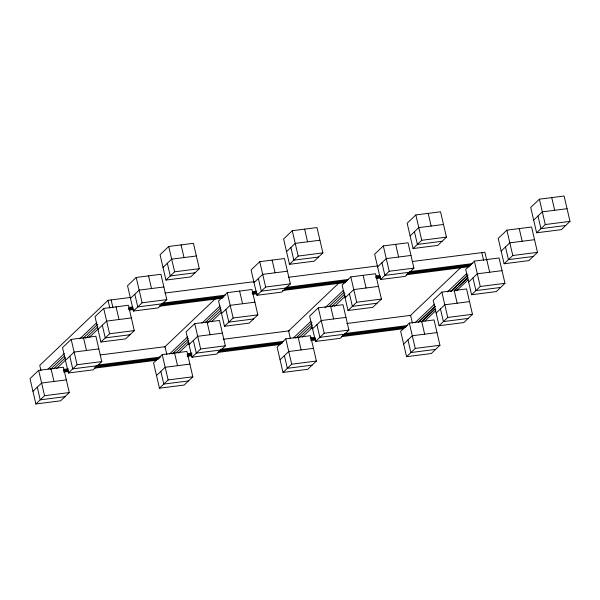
<?xml version="1.0" encoding="UTF-8"?>
<svg xmlns="http://www.w3.org/2000/svg" width="600" height="600" viewBox="0 0 600 600"><rect width="100%" height="100%" fill="white"/><g stroke="black" fill="none" stroke-linecap="round" stroke-linejoin="round"><path stroke-width="0.9" d="M130.635 297.428L108.038 300.308L39.765 365.355L40.973 370.538M38.67 370.358L30 378.623L35.895 403.965L60.608 400.815L69.278 392.558L63.383 367.207L38.67 370.358L44.565 395.707L35.895 403.965M71.183 339.39L62.512 347.647L68.407 372.998L93.12 369.84L101.79 361.582L95.895 336.233L71.183 339.39L77.078 364.733L68.407 372.998M103.695 308.415L95.025 316.673L100.92 342.022L125.632 338.873L134.303 330.608L128.407 305.265L103.695 308.415L109.59 333.765L100.92 342.022M136.208 277.44L127.538 285.705L133.433 311.048L158.145 307.897L166.815 299.64L160.92 274.29L136.208 277.44L142.102 302.79L133.433 311.048M168.72 246.472L160.05 254.73L165.945 280.072L190.657 276.923L199.327 268.665L193.425 243.315L168.72 246.472L174.615 271.815L165.945 280.072M48.06 369.06L64.282 353.603M79.83 338.798L96.727 322.695M50.198 369.577L64.665 355.785M82.92 338.4L97.792 324.233M53.685 368.798L65.43 357.615M85.665 338.332L97.808 326.767M56.775 368.407L65.528 360.067M89.085 337.627L97.83 329.295M32.947 391.298L41.617 383.032L66.33 379.882M65.46 360.322L74.13 352.065L98.843 348.907M97.972 329.347L106.642 321.09L131.355 317.94M130.485 298.373L139.155 290.115L163.868 286.965M162.998 267.405L171.667 259.14L196.38 255.99M164.618 347.085L215.767 298.35M162.225 354.6L153.555 362.858L159.458 388.207L184.17 385.05L192.84 376.793L186.938 351.45L162.225 354.6L168.127 379.942L159.458 388.207M194.737 323.625L186.067 331.882L191.97 357.233L216.683 354.082L225.353 345.817L219.45 320.475L194.737 323.625L200.64 348.975L191.97 357.233M227.25 292.657L218.58 300.915L224.483 326.257L249.188 323.108L257.858 314.85L251.962 289.5L227.25 292.657L233.153 318L224.483 326.257M259.763 261.683L251.093 269.94L256.987 295.29L281.7 292.132L290.37 283.875L284.475 258.532L259.763 261.683L265.657 287.025L256.987 295.29M292.275 230.708L283.605 238.965L289.5 264.315L314.212 261.165L322.882 252.9L316.987 227.558L292.275 230.708L298.17 256.058L289.5 264.315M169.523 354.022L187.695 336.712M201.825 323.243L219.998 305.933M172.208 354.007L188.4 338.587M205.26 322.522L220.778 307.74M175.972 352.972L188.865 340.695M207.66 322.785L221.167 309.915M178.523 353.093L189.262 342.862M211.425 321.75L221.498 312.157M156.51 375.532L165.18 367.275L189.885 364.118M189.015 344.558L197.685 336.3L222.397 333.15M221.528 313.59L230.197 305.325L254.91 302.175M254.04 282.615L262.71 274.358L287.423 271.2M286.553 251.64L295.222 243.382L319.935 240.233M338.947 282.952L288.585 330.93L290.4 338.707M285.788 338.835L277.118 347.1L283.013 372.442L307.725 369.293L316.395 361.035L310.5 335.685L285.788 338.835L291.683 364.185L283.013 372.442M318.3 307.868L309.63 316.125L315.525 341.468L340.237 338.317L348.907 330.06L343.013 304.71L318.3 307.868L324.195 333.21L315.525 341.468M350.812 276.892L342.142 285.15L348.038 310.5L372.75 307.343L381.42 299.085L375.517 273.743L350.812 276.892L356.707 302.243L348.038 310.5M383.317 245.917L374.647 254.183L380.55 279.525L405.263 276.375L413.933 268.118L408.03 242.767L383.317 245.917L389.22 271.267L380.55 279.525M415.83 214.95L407.16 223.208L413.062 248.55L437.775 245.4L446.445 237.142L440.543 211.792L415.83 214.95L421.732 240.292L413.062 248.55M293.483 337.875L310.942 321.248M325.043 307.815L343.17 290.543M295.77 338.25L312.015 322.77M328.8 306.78L344.332 291.983M299.257 337.47L312.345 325.005M331.913 306.368L345.022 293.873M302.347 337.08L312.442 327.457M334.65 306.3L345.42 296.04M280.065 359.767L288.735 351.51L313.447 348.36M312.577 328.8L321.248 320.535L345.96 317.385M345.09 297.825L353.76 289.567L378.472 286.41M377.603 266.85L386.272 258.593L410.985 255.442M410.115 235.882L418.785 227.618L443.49 224.468M410.19 315.757L461.34 267.022M409.342 323.077L400.673 331.335L406.575 356.685L431.28 353.528L439.95 345.27L434.055 319.928L409.342 323.077L415.245 348.42L406.575 356.685M452.445 290.752L441.855 292.103L433.185 300.36L439.08 325.71L463.793 322.56L472.463 314.295L466.567 288.952L454.207 290.528L457.162 303.202M474.368 261.127L465.697 269.392L471.592 294.735L496.305 291.585L504.975 283.327L499.08 257.978L474.368 261.127L480.263 286.478L471.592 294.735M506.88 230.16L498.21 238.417L504.105 263.767L528.817 260.61L537.487 252.353L531.592 227.002L506.88 230.16L512.775 255.502L504.105 263.767M539.393 199.185L530.722 207.442L536.618 232.792L561.33 229.642L570 221.377L564.105 196.035L539.393 199.185L545.287 224.535L536.618 232.792M415.095 322.695L434.61 304.103M447.397 291.915L466.92 273.322M418.185 322.305L435.007 306.27M450.487 291.525L467.985 274.853M418.515 322.298L435.375 306.233M450.893 291.45L467.76 275.385M421.822 321.382L434.67 309.15M454.268 290.468L456.975 287.895M459 285.96L467.79 277.59M421.605 321.9L435.097 309.045M453.982 291.053L468.15 277.56M424.912 320.985L435.728 310.688M456.683 290.722L468.173 279.772M403.62 344.01L412.29 335.752L437.002 332.595M436.132 313.035L444.803 304.778L469.515 301.627M468.645 282.06L477.315 273.803L502.028 270.653M501.158 251.093L509.827 242.835L534.54 239.678M533.67 220.118L542.34 211.86L567.053 208.702M439.08 325.71L447.75 317.452L472.463 314.295M174.615 271.815L199.327 268.665M298.17 256.058L322.882 252.9M421.732 240.292L446.445 237.142M545.287 224.535L570 221.377M194.993 272.798L170.28 275.947L167.333 263.272M318.548 257.032L293.835 260.183L290.888 247.515M442.11 241.267L417.397 244.425L414.45 231.75M565.665 225.51L540.952 228.66L538.005 215.985M165.007 293.04L254.197 281.663M288.57 277.282L377.752 265.905M412.125 261.517L484.89 252.24L486.697 260.01M142.102 302.79L166.815 299.64M265.657 287.025L290.37 283.875M389.22 271.267L413.933 268.118M512.775 255.502L537.487 252.353M129.135 307.403L132.847 306.93M162.578 303.142L225.75 295.08M252.69 291.645L256.41 291.173M286.132 287.377L348.375 279.435M376.245 275.88L379.965 275.407M409.695 271.612L472.868 263.558M162.48 303.765L137.767 306.923L134.82 294.248M286.035 288.007L261.322 291.157L258.375 278.483M409.597 272.243L384.885 275.392L381.938 262.725M533.153 256.485L508.44 259.635L505.493 246.96M128.355 308.4L132.998 307.808M161.49 304.17L224.048 296.19M252.188 292.605L256.815 292.013M284.618 288.465L347.632 280.425M375.78 276.832L380.43 276.24M408.607 272.647L471.48 264.63M128.438 309.285L133.058 308.692M159.788 305.28L223.897 297.105M252.03 293.52L256.665 292.928M284.46 289.38L346.553 281.46M375.63 277.748L380.483 277.132M407.28 273.712L470.393 265.657M129.203 310.08L133.822 309.487M159.705 306.188L222.548 298.17M252.795 294.315L257.43 293.722M282.45 290.528L345.465 282.495M376.627 278.52L380.317 278.048M406.2 274.748L469.043 266.73M109.59 333.765L134.303 330.608M233.153 318L257.858 314.85M356.707 302.243L381.42 299.085M480.263 286.478L504.975 283.327M129.968 334.74L105.255 337.89L102.308 325.215M253.522 318.975L228.817 322.132L225.862 309.457M377.085 303.218L352.373 306.368L349.425 293.692M500.64 287.452L475.928 290.61L472.98 277.935M100.335 354.945L165.03 346.688L166.837 354.465M187.89 343.778L189.743 343.538M223.103 339.285L289.822 330.772M310.793 328.095L312.638 327.862M346.83 323.498L410.603 315.368L412.41 323.138M77.078 364.733L101.79 361.582M200.64 348.975L225.353 345.817M324.195 333.21L348.907 330.06M63.735 369.397L68.355 368.812M97.927 365.04L160.77 357.022M187.32 353.632L191.955 353.04M220.68 349.38L283.695 341.34M310.23 337.957L314.85 337.365M344.423 333.593L407.265 325.575M97.455 365.715L72.742 368.865L69.795 356.19M221.017 349.95L196.305 353.1L193.35 340.433M344.572 334.192L319.86 337.343L316.913 324.668M468.127 318.428L443.415 321.577L440.467 308.91M63.578 370.312L68.198 369.728M95.85 366.195L159.69 358.05M187.163 354.548L191.797 353.955M219.593 350.407L282.608 342.375M310.755 338.782L315.615 338.16M343.275 334.635L406.455 326.572M63.802 371.183L68.445 370.59M94.762 367.23L158.558 359.093M187.358 355.418L192 354.825M218.513 351.442L282.12 343.327M310.913 339.653L315.562 339.06M342.502 335.625L405.675 327.57M63.645 372.09L68.287 371.498M94.305 368.183L156.547 360.24M187.2 356.332L191.85 355.74M217.86 352.418L280.103 344.483M310.763 340.567L315.405 339.975M341.415 336.66L403.665 328.718M44.565 395.707L69.278 392.558M168.127 379.942L192.84 376.793M291.683 364.185L316.395 361.035M415.245 348.42L439.95 345.27M64.942 396.683L40.23 399.84L37.282 387.165M188.505 380.925L163.792 384.075L160.845 371.4M312.06 365.16L287.347 368.317L284.4 355.642M435.615 349.403L410.91 352.553L407.955 339.877M551.745 197.61L554.692 210.285M519.232 228.585L522.18 241.252M486.72 259.553L489.675 272.228M481.8 252.63L483.607 260.407M428.19 213.368L431.138 226.042M441.855 292.103L447.75 317.452M421.702 321.502L424.65 334.17M395.678 244.343L398.625 257.017M363.165 275.317L366.112 287.993M330.653 306.293L333.6 318.96M304.627 229.132L307.582 241.808M298.14 337.26L301.087 349.935M272.115 260.108L275.07 272.775M239.61 291.075L242.558 303.75M207.097 322.05L210.045 334.725M181.072 244.897L184.02 257.565M174.585 353.025L177.532 365.7M148.56 275.865L151.507 288.54M116.047 306.84L118.995 319.515M111.127 299.918L112.935 307.695M108.038 300.308L109.845 308.085M83.535 337.815L86.49 350.483M51.023 368.782L53.977 381.457"/></g></svg>
